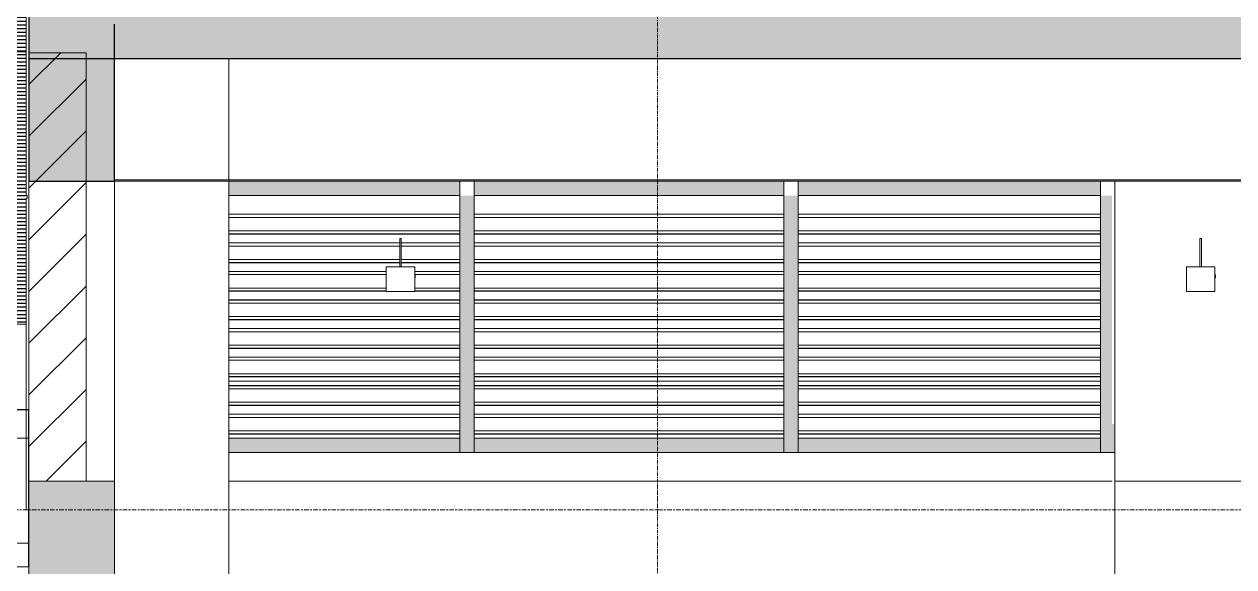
# Model space of a CAD drawing. Header units: millimetres. Extents: x 25061 to 259291, y -8723 to 35400.
# Drawn here: x 105936 to 110169, y 200 to 2100 of the extents above; entities that cross this region are included whole.
import ezdxf

# ---------------------------------------------------------------- set-up
doc = ezdxf.new("R2010")
doc.units = ezdxf.units.MM
doc.linetypes.add('Centre', pattern=[31.75, 6.35, -4.7625, 15.875, -4.7625])
doc.linetypes.add('Grid Line', pattern=[22.225, 12.7, -3.175, 3.175, -3.175])
for name, color, linetype, lineweight in [('0-1', 7, 'Continuous', 5), ('A-CLNG-3', 13, 'Continuous', 18), ('A-CLNG-PATT-3', 13, 'Continuous', 9), ('A-DETL-THIN', 151, 'Continuous', 9), ('A-FLOR-1', 10, 'Continuous', 25), ('A-FLOR-3', 192, 'Continuous', 25), ('A-FLOR-LEVL-2', 51, 'Centre', 9), ('A-FLOR-MCUT', 51, 'Continuous', 9), ('A-FLOR-PATT-1', 7, 'Continuous', 9), ('A-FLOR-PATT-3', 8, 'Continuous', 9), ('A-GLAZ-CWMG', 51, 'Continuous', 9), ('A-WALL', 113, 'Continuous', 9), ('A-WALL-1', 113, 'Continuous', 18), ('A-WALL-IDEN', 211, 'Continuous', 9), ('A-WALL-PATT-1', 7, 'Continuous', 9), ('A-WALL-PATT-4', 111, 'Continuous', 9), ('E-LITE-EQPM', 33, 'Continuous', 9), ('L-SITE-WALL-1', 250, 'Continuous', 18), ('S-BEAM-1', 12, 'Continuous', 5), ('S-BEAM-2', 10, 'Continuous', 25), ('S-COLS-1', 7, 'Continuous', 9), ('S-GRID-1', 1, 'Grid Line', 9)]:
    doc.layers.add(name, color=color, linetype=linetype, lineweight=lineweight)

# ---------------------------------------------------------------- blocks, each defined once
blk = doc.blocks.new('NCV_TKTC_KET CAU_rvt-1-TKCS_MẶT CẮT 1')
at = {"layer": 'A-FLOR-PATT-1'}
h = blk.add_hatch(color=256, dxfattribs=at)
h.paths.add_polyline_path([(127252.5, 1980), (127252.5, 2150), (105952.5, 2150), (105952.5, 1980), (126740, 1980)])
h.paths.add_polyline_path([(33955, 1980), (54952.6, 1980), (54952.6, 2150), (33652.6, 2150), (33652.6, 1980)])
at = {"layer": 'A-WALL-PATT-1'}
blk.add_hatch(color=256, dxfattribs=at).paths.add_polyline_path([(106252.6, -2050), (106252.6, 500), (105952.6, 500), (105952.6, -2050)])
at = {"layer": 'S-BEAM-1'}
for points in [[(106152.6, 2100), (106152.6, 2300), (105952.6, 2300), (105952.6, 2100)], [(106252.6, 1550), (106252.6, 2100), (105952.6, 2100), (105952.6, 1550)]]:
    blk.add_hatch(color=256, dxfattribs=at).paths.add_polyline_path(points)
at = {"layer": 'A-FLOR-1'}
for p, q in [((105952.5, 2150), (105952.5, 1980)), ((105952.5, 1980), (127252.5, 1980))]:
    blk.add_line(p, q, dxfattribs=at)
at = {"layer": 'L-SITE-WALL-1'}
for p, q in [((106252.6, 500), (105952.6, 500)), ((105952.6, 500), (105952.6, 200)), ((106252.6, -2050), (106252.6, 500))]:
    blk.add_line(p, q, dxfattribs=at)
at = {"layer": 'S-BEAM-2'}
for p, q in [((105952.6, 2100), (105952.6, 1550)), ((106252.6, 1550), (106252.6, 2100)), ((105952.6, 1550), (106252.6, 1550))]:
    blk.add_line(p, q, dxfattribs=at)
at = {"layer": 'S-COLS-1'}
blk.add_line((109752.5, 500), (109752.5, 1550), dxfattribs=at)
blk = doc.blocks.new('EAE_STL_PENDANT_TK_15W_120cm - LIC_01-ĐÈN LED BATTEN 1_2_ P_2x20W_ ÁNH SÁNG TRẮNG 6000K_ LẮP ĐẶT NỔI_TREO TY-1354115-TKCS_MẶT CẮT 1')
at = {"layer": 'E-LITE-EQPM'}
for p, q in [((125450.1, 1350), (125450.1, 1250)), ((125450.1, 1350), (125450.1, 1250)), ((125450.2, 1350), (125452.6, 1350)), ((125450.2, 1350), (125450.2, 1350)), ((125452.6, 1350), (125455.1, 1350)), ((125455.1, 1250), (125455.1, 1350)), ((125455.1, 1250), (125455.1, 1350)), ((125455.1, 1350), (125455.1, 1350)), ((125402.6, 1250), (125502.6, 1250)), ((125402.6, 1248), (125402.6, 1250)), ((125402.6, 1164), (125402.6, 1248)), ((125502.6, 1250), (125502.6, 1248)), ((125502.6, 1248), (125502.6, 1164)), ((125502.6, 1222), (125504.6, 1222)), ((125502.6, 1221.9), (125504.6, 1221.9)), ((125502.6, 1221.9), (125504.6, 1221.9)), ((125502.6, 1221.7), (125504.6, 1221.7)), ((125504.6, 1211.8), (125502.6, 1211.8)), ((125502.6, 1211.7), (125504.6, 1211.7)), ((125504.6, 1222), (125504.6, 1221.7)), ((125504.6, 1221.7), (125504.6, 1211.8)), ((125502.6, 1164), (125402.6, 1164))]:
    blk.add_line(p, q, dxfattribs=at)
blk = doc.blocks.new('NBS_CLDPhysicalSecuritySystems_MtlMeshPnlFncngSym_CLDModsecSecurusS3_InfillPanel - NBS_CLDPhysicalSecuritySystems_MtlMeshPnlFncngSym_CLDModsecSecurusS2_InfillPanel-2369432-TKCS_MẶT CẮT 1')
at = {"layer": ''}
h = blk.add_hatch(dxfattribs=at)
h.set_pattern_fill('FP_22', color=256, style=0, pattern_type=2)
h.set_pattern_definition([(180, (102252.564, 850), (2e-15, 13), []), (90, (102252.564, 850), (76, -5e-15), [])])
h.paths.add_polyline_path([(102252.6, 1050), (102466.6, 1050), (102466.6, 2850), (102252.6, 2850), (102252.6, 1235.5)])
h.paths.add_polyline_path([(105942.6, 1050), (105943.3, 1490), (105946.6, 1490), (105946.5, 1500), (105942.6, 1500), (105942.6, 2850), (105506.6, 2850), (105506.6, 1050), (105543.4, 1050)])
h.paths.add_polyline_path([(102506.6, 1050), (103466.6, 1050), (103466.6, 2850), (102506.6, 2850), (102506.6, 1235.5)])
h.paths.add_polyline_path([(105466.6, 1050), (105466.6, 2850), (104506.6, 2850), (104506.6, 1050), (105143.4, 1050)])
h.paths.add_polyline_path([(103506.6, 1050), (104466.6, 1050), (104466.6, 2850), (103506.6, 2850), (103506.6, 1235.5)])
for p, q in [((102466.7, 2850), (102252.6, 2850)), ((102466.6, 2850), (102466.6, 1050)), ((102470.6, 2850), (102466.6, 2850)), ((102502.6, 2850), (102470.6, 2850)), ((102506.6, 2850), (102502.6, 2850)), ((103466.7, 2850), (102506.4, 2850)), ((102506.6, 1050), (102506.6, 2850)), ((103466.6, 2850), (103466.6, 1050)), ((103470.6, 2850), (103466.6, 2850)), ((103502.6, 2850), (103470.6, 2850)), ((103506.6, 2850), (103502.6, 2850)), ((104466.7, 2850), (103506.4, 2850)), ((103506.6, 1050), (103506.6, 2850)), ((104466.6, 2850), (104466.6, 1050)), ((104470.6, 2850), (104466.6, 2850)), ((104502.6, 2850), (104470.6, 2850)), ((104506.6, 2850), (104502.6, 2850)), ((105466.7, 2850), (104506.4, 2850)), ((104506.6, 1050), (104506.6, 2850)), ((105466.6, 2850), (105466.6, 1050)), ((105470.6, 2850), (105466.6, 2850)), ((105502.6, 2850), (105470.6, 2850)), ((105506.6, 2850), (105502.6, 2850)), ((105942.6, 2850), (105506.4, 2850)), ((105506.6, 1050), (105506.6, 2850))]:
    blk.add_line(p, q, dxfattribs=at)
blk = doc.blocks.new('Rectangular Mullion - 50 x 100mm-3802493-TKCS_MẶT CẮT 1')
at = {"layer": 'A-GLAZ-CWMG'}
blk.add_hatch(color=256, dxfattribs=at).paths.add_polyline_path([(107460.9, 1500), (107460.9, 1550), (106652.6, 1550), (106652.6, 1500), (107343.1, 1500)])
for p, q in [((107460.9, 1550), (107460.9, 1500)), ((107460.9, 1500), (106652.6, 1500))]:
    blk.add_line(p, q, dxfattribs=at)
blk = doc.blocks.new('Rectangular Mullion - 50 x 100mm-V76-TKCS_MẶT CẮT 1')
at = {"layer": 'A-GLAZ-CWMG'}
blk.add_hatch(color=256, dxfattribs=at).paths.add_polyline_path([(108644.3, 1500), (109702.6, 1500), (109702.6, 1550), (108644.3, 1550)])
for p, q in [((108644.3, 1500), (108644.3, 1550)), ((109702.6, 1550), (109702.6, 1500)), ((109702.6, 1500), (108644.3, 1500))]:
    blk.add_line(p, q, dxfattribs=at)
blk = doc.blocks.new('Rectangular Mullion - 50 x 100mm-3802494-TKCS_MẶT CẮT 1')
at = {"layer": 'A-GLAZ-CWMG'}
blk.add_hatch(color=256, dxfattribs=at).paths.add_polyline_path([(108594.3, 1500), (108594.3, 1550), (107510.9, 1550), (107510.9, 1500), (107543.1, 1500)])
for p, q in [((107510.9, 1500), (107510.9, 1550)), ((108594.3, 1550), (108594.3, 1500)), ((108594.3, 1500), (107510.9, 1500))]:
    blk.add_line(p, q, dxfattribs=at)
blk = doc.blocks.new('Rectangular Mullion - 50 x 100mm-3802495-TKCS_MẶT CẮT 1')
at = {"layer": 'A-GLAZ-CWMG'}
blk.add_hatch(color=256, dxfattribs=at).paths.add_polyline_path([(107543.1, 600), (108594.3, 600), (108594.3, 650), (107510.9, 650), (107510.9, 600)])
for p, q in [((107510.9, 600), (107510.9, 650)), ((107510.9, 650), (108594.3, 650)), ((108594.3, 650), (108594.3, 600)), ((107510.9, 600), (108594.3, 600))]:
    blk.add_line(p, q, dxfattribs=at)
blk = doc.blocks.new('Rectangular Mullion - 50 x 100mm-3802496-TKCS_MẶT CẮT 1')
at = {"layer": 'A-GLAZ-CWMG'}
blk.add_hatch(color=256, dxfattribs=at).paths.add_polyline_path([(107460.9, 600), (107460.9, 650), (106652.6, 650), (106652.6, 600), (106743.2, 600)])
for p, q in [((106652.6, 650), (107460.9, 650)), ((107460.9, 650), (107460.9, 600)), ((106652.6, 600), (107460.9, 600))]:
    blk.add_line(p, q, dxfattribs=at)
blk = doc.blocks.new('Rectangular Mullion - MULLION LA SACH-3802497-TKCS_MẶT CẮT 1')
at = {"layer": 'A-GLAZ-CWMG'}
for p, q in [((108594.3, 734.3), (107510.9, 734.3)), ((108594.3, 734.2), (107510.9, 734.2)), ((108594.3, 723.1), (107510.9, 723.1)), ((107510.9, 676.1), (108594.3, 676.1)), ((108594.3, 665.9), (107510.9, 665.9)), ((108594.3, 665.8), (107510.9, 665.8)), ((108594.3, 664.8), (107510.9, 664.8))]:
    blk.add_line(p, q, dxfattribs=at)
blk = doc.blocks.new('Rectangular Mullion - MULLION LA SACH-3802498-TKCS_MẶT CẮT 1')
at = {"layer": 'A-GLAZ-CWMG'}
for p, q in [((107460.9, 734.3), (106652.6, 734.3)), ((107460.9, 734.2), (106652.6, 734.2)), ((107460.9, 723.1), (106652.6, 723.1)), ((106652.6, 676.1), (107460.9, 676.1)), ((107460.9, 665.9), (106652.6, 665.9)), ((107460.9, 665.8), (106652.6, 665.8)), ((107460.9, 664.8), (106652.6, 664.8))]:
    blk.add_line(p, q, dxfattribs=at)
blk = doc.blocks.new('Rectangular Mullion - MULLION LA SACH-V80-TKCS_MẶT CẮT 1')
at = {"layer": 'A-GLAZ-CWMG'}
for p, q in [((107202.6, 1234.3), (106652.6, 1234.3)), ((107202.6, 1234.2), (106652.6, 1234.2)), ((107460.9, 1234.3), (107302.6, 1234.3)), ((107460.9, 1234.2), (107302.6, 1234.2)), ((107202.6, 1223.1), (106652.6, 1223.1)), ((107460.9, 1223.1), (107302.6, 1223.1)), ((106652.6, 1176.1), (107202.6, 1176.1)), ((107202.6, 1165.9), (106652.6, 1165.9)), ((107202.6, 1165.8), (106652.6, 1165.8)), ((107202.6, 1164.8), (106652.6, 1164.8)), ((107302.6, 1176.1), (107460.9, 1176.1)), ((107460.9, 1165.9), (107302.6, 1165.9)), ((107460.9, 1165.8), (107302.6, 1165.8)), ((107460.9, 1164.8), (107302.6, 1164.8))]:
    blk.add_line(p, q, dxfattribs=at)
blk = doc.blocks.new('Rectangular Mullion - MULLION LA SACH-V82-TKCS_MẶT CẮT 1')
at = {"layer": 'A-GLAZ-CWMG'}
for p, q in [((107250.9, 1334.3), (106652.6, 1334.3)), ((107250.9, 1334.2), (106652.6, 1334.2)), ((107250.9, 1323.1), (106652.6, 1323.1)), ((107460.9, 1334.3), (107254.4, 1334.3)), ((107460.9, 1334.2), (107254.4, 1334.2)), ((107460.9, 1323.1), (107254.4, 1323.1)), ((106652.6, 1276.1), (107250.9, 1276.1)), ((107254.4, 1276.1), (107460.9, 1276.1)), ((107250.9, 1265.9), (106652.6, 1265.9)), ((107250.9, 1265.8), (106652.6, 1265.8)), ((107250.9, 1264.8), (106652.6, 1264.8)), ((107460.9, 1265.9), (107254.4, 1265.9)), ((107460.9, 1265.8), (107254.4, 1265.8)), ((107460.9, 1264.8), (107254.4, 1264.8))]:
    blk.add_line(p, q, dxfattribs=at)
blk = doc.blocks.new('Rectangular Mullion - 50 x 100mm-3089657-TKCS_MẶT CẮT 1')
at = {"layer": 'A-GLAZ-CWMG'}
blk.add_hatch(color=256, dxfattribs=at).paths.add_polyline_path([(121227.5, 600), (121227.5, 700), (121177.5, 700), (121177.5, 600)])
for p, q in [((121177.5, 700), (121177.5, 600)), ((121227.5, 700), (121227.5, 600)), ((121227.5, 600), (121177.5, 600))]:
    blk.add_line(p, q, dxfattribs=at)
blk = doc.blocks.new('Rectangular Mullion - 50 x 100mm-3089658-TKCS_MẶT CẮT 1')
at = {"layer": 'A-GLAZ-CWMG'}
blk.add_hatch(color=256, dxfattribs=at).paths.add_polyline_path([(121227.5, 700), (121227.5, 800), (121177.5, 800), (121177.5, 700)])
for p, q in [((121177.5, 800), (121177.5, 700)), ((121227.5, 800), (121227.5, 700))]:
    blk.add_line(p, q, dxfattribs=at)
blk = doc.blocks.new('Rectangular Mullion - 50 x 100mm-V83-TKCS_MẶT CẮT 1')
at = {"layer": 'A-GLAZ-CWMG'}
blk.add_hatch(color=256, dxfattribs=at).paths.add_polyline_path([(109142.8, 600), (109702.6, 600), (109702.6, 650), (108644.3, 650), (108644.3, 600)])
for p, q in [((108644.3, 600), (108644.3, 650)), ((108644.3, 650), (109702.6, 650)), ((109702.6, 650), (109702.6, 600)), ((108644.3, 600), (109702.6, 600))]:
    blk.add_line(p, q, dxfattribs=at)
blk = doc.blocks.new('Rectangular Mullion - MULLION LA SACH-V84-TKCS_MẶT CẮT 1')
at = {"layer": 'A-GLAZ-CWMG'}
for p, q in [((109702.6, 734.3), (108644.3, 734.3)), ((109702.6, 734.2), (108644.3, 734.2)), ((109702.6, 723.1), (108644.3, 723.1)), ((108644.3, 676.1), (109702.6, 676.1)), ((109702.6, 665.9), (108644.3, 665.9)), ((109702.6, 665.8), (108644.3, 665.8)), ((109702.6, 664.8), (108644.3, 664.8))]:
    blk.add_line(p, q, dxfattribs=at)
blk = doc.blocks.new('Rectangular Mullion - 50 x 100mm-V85-TKCS_MẶT CẮT 1')
at = {"layer": 'A-GLAZ-CWMG'}
blk.add_hatch(color=256, dxfattribs=at).paths.add_polyline_path([(109702.6, 600), (109752.5, 600), (109752.5, 700), (109702.6, 700), (109702.6, 627.2)])
for p, q in [((109702.6, 600), (109702.6, 700)), ((109752.5, 600), (109702.6, 600))]:
    blk.add_line(p, q, dxfattribs=at)
blk = doc.blocks.new('Rectangular Mullion - 50 x 100mm-3089670-TKCS_MẶT CẮT 1')
at = {"layer": 'A-GLAZ-CWMG'}
blk.add_hatch(color=256, dxfattribs=at).paths.add_polyline_path([(122202.5, 700), (122242.6, 700), (122242.6, 800), (122202.5, 800)])
blk.add_line((122202.5, 700), (122202.5, 800), dxfattribs=at)

msp = doc.modelspace()

# ---------------------------------------------------------------- hatches: boundary and pattern name
at = {"layer": 'A-CLNG-PATT-3'}
h = msp.add_hatch(dxfattribs=at)
h.set_pattern_fill('FP_7', color=256, style=0, pattern_type=2)
h.set_pattern_definition([(0, (81080.3, 14125), (1300.48, 325.12), [53.645, -921.715, 53.645, -6123.635]), (0, (81080.3, 14125), (1300.48, 325.12), [-1029.005, -921.715, 53.645, -1897.075, -3251.2]), (0, (81080.3, 14125), (1300.48, 325.12), [-3901.44, 53.645, -921.715, 53.645, -2222.195]), (0, (81080.3, 14125), (1300.48, 325.12), [-4930.445, -596.595, 53.645, -1571.955]), (120, (81567.98, 14287.56), (-931.8022, 963.6887), [53.645, -921.715, -6177.28]), (120, (81567.98, 14287.56), (-931.8022, 963.6887), [-975.36, 53.645, -921.715, -5201.92]), (120, (81567.98, 14287.56), (-931.8022, 963.6887), [-1950.72, 53.645, -1897.075, -3251.2]), (120, (81567.98, 14287.56), (-931.8022, 963.6887), [-3901.44, 53.645, -921.715, -2275.84]), (120, (81567.98, 14287.56), (-931.8022, 963.6887), [-4876.8, 53.645, -596.595, -1625.6]), (120, (81567.98, 14287.56), (-931.8022, 963.6887), [-5527.04, 53.645, -1571.955]), (240, (81730.54, 14937.8), (-368.6778, -1288.8087), [53.645, -921.715, -6177.28]), (240, (81730.54, 14937.8), (-368.6778, -1288.8087), [-975.36, 53.645, -921.715, -5201.92]), (240, (81730.54, 14937.8), (-368.6778, -1288.8087), [-1950.72, 53.645, -1897.075, -3251.2]), (240, (81730.54, 14937.8), (-368.6778, -1288.8087), [-3901.44, 53.645, -921.715, -2275.84]), (240, (81730.54, 14937.8), (-368.6778, -1288.8087), [-4876.8, 53.645, -596.595, -1625.6]), (240, (81730.54, 14937.8), (-368.6778, -1288.8087), [-5527.04, 53.645, -1571.955])])
h.paths.add_polyline_path([(106252.6, 1550), (126952.6, 1550), (126952.6, 1555), (106252.6, 1555)])
h.paths.add_polyline_path([(33955, 1550), (54652.6, 1550), (54652.6, 1555), (33952.6, 1555), (33952.6, 1550)])
at = {"layer": 'A-FLOR-PATT-3'}
h = msp.add_hatch(dxfattribs=at)
h.set_pattern_fill('FP_11', color=256, style=0, pattern_type=2)
h.set_pattern_definition([(0, (81080.3, 14125), (508, 508), [508, -508]), (0, (81080.3, 14315.5), (508, 508), [508, -508]), (0, (81080.3, 14506), (508, 508), [508, -508]), (90, (81143.8, 14569.5), (-508, 508), [508, -508]), (90, (81334.3, 14569.5), (-508, 508), [508, -508]), (90, (81524.8, 14569.5), (-508, 508), [508, -508])])
h.paths.add_polyline_path([(101944, 200), (105952.6, 200), (105952.6, 650), (97852.6, 650), (97852.6, 200), (101144.1, 200)])
at = {"layer": 'A-WALL-PATT-4'}
h = msp.add_hatch(dxfattribs=at)
h.set_pattern_fill('FP_8', color=256, style=0, pattern_type=2)
h.set_pattern_definition([(45, (81080.3, 14125), (-90.50967, 90.50967), [])])
h.paths.add_polyline_path([(105952.6, 500), (106152.6, 500), (106152.6, 2000), (105952.6, 2000), (105952.6, 627.2)])

# ---------------------------------------------------------------- linework, layer by layer
at = {"layer": 'A-CLNG-3'}
for p, q in [((126952.6, 1555), (106252.6, 1555)), ((106252.6, 1555), (106252.6, 1550)), ((106252.6, 1550), (126952.6, 1550))]:
    msp.add_line(p, q, dxfattribs=at)
at = {"layer": 'A-DETL-THIN'}
for p, q in [((105952.6, 200), (54952.6, 200)), ((105952.6, -2050), (105952.6, 200))]:
    msp.add_line(p, q, dxfattribs=at)
at = {"layer": 'A-FLOR-3'}
for p, q in [((105952.6, 750), (97852.6, 750)), ((105952.6, 200), (105952.6, 750))]:
    msp.add_line(p, q, dxfattribs=at)
at = {"layer": 'A-FLOR-LEVL-2'}
msp.add_line((134152.6, 400), (25061.1, 400), dxfattribs=at)
at = {"layer": 'A-FLOR-MCUT'}
msp.add_line((105952.6, 650), (97852.6, 650), dxfattribs=at)
at = {"layer": 'A-WALL'}
for p, q in [((105952.6, 500), (105952.6, 2000)), ((106652.6, 1555), (106652.6, 1980)), ((106252.6, 1550), (106252.6, 500)), ((106652.6, -2000), (106652.6, 1550.1)), ((105942.6, 1050), (98228.7, 1050)), ((107460.9, 850), (106652.6, 850)), ((108594.3, 850), (107510.9, 850)), ((109702.6, 850), (108644.3, 850)), ((109752.5, 600), (106652.6, 600)), ((109742.5, 500), (106652.6, 500)), ((110452.5, 500), (109752.5, 500)), ((109752.5, 500), (109752.5, -2000))]:
    msp.add_line(p, q, dxfattribs=at)
at = {"layer": 'A-WALL-1'}
for p, q in [((105942.6, 2200), (105942.6, 1500)), ((105952.6, 2000), (105952.6, 2200)), ((106152.6, 2000), (105952.6, 2000)), ((106152.6, 500), (106152.6, 2000)), ((105942.6, 1500), (105946.6, 1500)), ((105946.6, 1490), (105942.6, 1490)), ((105942.6, 1490), (105942.6, 400)), ((105946.6, 1500), (105946.6, 1490)), ((105952.6, 400), (105952.6, 500)), ((105952.6, 500), (106152.6, 500)), ((105942.6, 400), (105952.6, 400))]:
    msp.add_line(p, q, dxfattribs=at)
at = {"layer": 'A-WALL-IDEN'}
msp.add_line((105942.8, 2002.7), (105326, 2002.7), dxfattribs=at)
at = {"layer": 'S-GRID-1'}
for p, q in [((105952.6, -3283.1), (105952.6, 30285.9)), ((108152.6, -3283.1), (108152.6, 30285.9))]:
    msp.add_line(p, q, dxfattribs=at)

# ---------------------------------------------------------------- block references
at = {"layer": ''}
msp.add_blockref('NBS_CLDPhysicalSecuritySystems_MtlMeshPnlFncngSym_CLDModsecSecurusS3_InfillPanel - NBS_CLDPhysicalSecuritySystems_MtlMeshPnlFncngSym_CLDModsecSecurusS2_InfillPanel-2369432-TKCS_MẶT CẮT 1', (0, 0), dxfattribs=at)
at = {"layer": '0-1'}
msp.add_blockref('NCV_TKTC_KET CAU_rvt-1-TKCS_MẶT CẮT 1', (0, 0), dxfattribs=at)
at = {"layer": 'A-GLAZ-CWMG'}
for name, p in [('Rectangular Mullion - 50 x 100mm-3802493-TKCS_MẶT CẮT 1', (0, 0)), ('Rectangular Mullion - 50 x 100mm-3802494-TKCS_MẶT CẮT 1', (0, 0)), ('Rectangular Mullion - 50 x 100mm-V76-TKCS_MẶT CẮT 1', (0, 0)), ('Rectangular Mullion - 50 x 100mm-3089658-TKCS_MẶT CẮT 1', (-13716.6, 700)), ('Rectangular Mullion - 50 x 100mm-3089658-TKCS_MẶT CẮT 1', (-12583.3, 700)), ('Rectangular Mullion - 50 x 100mm-3089670-TKCS_MẶT CẮT 1', (-12499.9, 700)), ('Rectangular Mullion - MULLION LA SACH-3802498-TKCS_MẶT CẮT 1', (0, 700)), ('Rectangular Mullion - 50 x 100mm-3089658-TKCS_MẶT CẮT 1', (-13716.6, 600)), ('Rectangular Mullion - MULLION LA SACH-3802497-TKCS_MẶT CẮT 1', (0, 700)), ('Rectangular Mullion - 50 x 100mm-3089658-TKCS_MẶT CẮT 1', (-12583.3, 600)), ('Rectangular Mullion - MULLION LA SACH-V84-TKCS_MẶT CẮT 1', (0, 700)), ('Rectangular Mullion - 50 x 100mm-3089670-TKCS_MẶT CẮT 1', (-12499.9, 600)), ('Rectangular Mullion - MULLION LA SACH-V82-TKCS_MẶT CẮT 1', (0, 0)), ('Rectangular Mullion - MULLION LA SACH-3802497-TKCS_MẶT CẮT 1', (0, 600)), ('Rectangular Mullion - MULLION LA SACH-V84-TKCS_MẶT CẮT 1', (0, 600)), ('Rectangular Mullion - 50 x 100mm-3089658-TKCS_MẶT CẮT 1', (-13716.6, 500)), ('Rectangular Mullion - 50 x 100mm-3089658-TKCS_MẶT CẮT 1', (-12583.3, 500)), ('Rectangular Mullion - 50 x 100mm-3089670-TKCS_MẶT CẮT 1', (-12499.9, 500)), ('Rectangular Mullion - MULLION LA SACH-V80-TKCS_MẶT CẮT 1', (0, 0)), ('Rectangular Mullion - MULLION LA SACH-3802497-TKCS_MẶT CẮT 1', (0, 500)), ('Rectangular Mullion - MULLION LA SACH-V84-TKCS_MẶT CẮT 1', (0, 500)), ('Rectangular Mullion - 50 x 100mm-3089658-TKCS_MẶT CẮT 1', (-13716.6, 400)), ('Rectangular Mullion - 50 x 100mm-3089658-TKCS_MẶT CẮT 1', (-12583.3, 400)), ('Rectangular Mullion - 50 x 100mm-3089670-TKCS_MẶT CẮT 1', (-12499.9, 400)), ('Rectangular Mullion - MULLION LA SACH-3802498-TKCS_MẶT CẮT 1', (0, 400)), ('Rectangular Mullion - MULLION LA SACH-3802497-TKCS_MẶT CẮT 1', (0, 400)), ('Rectangular Mullion - MULLION LA SACH-V84-TKCS_MẶT CẮT 1', (0, 400)), ('Rectangular Mullion - 50 x 100mm-3089658-TKCS_MẶT CẮT 1', (-13716.6, 300)), ('Rectangular Mullion - 50 x 100mm-3089658-TKCS_MẶT CẮT 1', (-12583.3, 300)), ('Rectangular Mullion - 50 x 100mm-3089670-TKCS_MẶT CẮT 1', (-12499.9, 300)), ('Rectangular Mullion - MULLION LA SACH-3802498-TKCS_MẶT CẮT 1', (0, 300)), ('Rectangular Mullion - MULLION LA SACH-3802497-TKCS_MẶT CẮT 1', (0, 300)), ('Rectangular Mullion - MULLION LA SACH-V84-TKCS_MẶT CẮT 1', (0, 300)), ('Rectangular Mullion - 50 x 100mm-3089658-TKCS_MẶT CẮT 1', (-13716.6, 200)), ('Rectangular Mullion - 50 x 100mm-3089658-TKCS_MẶT CẮT 1', (-12583.3, 200)), ('Rectangular Mullion - 50 x 100mm-3089670-TKCS_MẶT CẮT 1', (-12499.9, 200)), ('Rectangular Mullion - MULLION LA SACH-3802498-TKCS_MẶT CẮT 1', (0, 200)), ('Rectangular Mullion - MULLION LA SACH-3802497-TKCS_MẶT CẮT 1', (0, 200)), ('Rectangular Mullion - MULLION LA SACH-V84-TKCS_MẶT CẮT 1', (0, 200)), ('Rectangular Mullion - 50 x 100mm-3089658-TKCS_MẶT CẮT 1', (-13716.6, 100)), ('Rectangular Mullion - 50 x 100mm-3089658-TKCS_MẶT CẮT 1', (-12583.3, 100)), ('Rectangular Mullion - 50 x 100mm-3089670-TKCS_MẶT CẮT 1', (-12499.9, 100)), ('Rectangular Mullion - MULLION LA SACH-3802498-TKCS_MẶT CẮT 1', (0, 100)), ('Rectangular Mullion - MULLION LA SACH-3802497-TKCS_MẶT CẮT 1', (0, 100)), ('Rectangular Mullion - MULLION LA SACH-V84-TKCS_MẶT CẮT 1', (0, 100)), ('Rectangular Mullion - 50 x 100mm-3089658-TKCS_MẶT CẮT 1', (-13716.6, 0)), ('Rectangular Mullion - 50 x 100mm-3089658-TKCS_MẶT CẮT 1', (-12583.3, 0)), ('Rectangular Mullion - 50 x 100mm-3089670-TKCS_MẶT CẮT 1', (-12499.9, 0)), ('Rectangular Mullion - MULLION LA SACH-3802498-TKCS_MẶT CẮT 1', (0, 0)), ('Rectangular Mullion - MULLION LA SACH-3802497-TKCS_MẶT CẮT 1', (0, 0)), ('Rectangular Mullion - MULLION LA SACH-V84-TKCS_MẶT CẮT 1', (0, 0)), ('Rectangular Mullion - 50 x 100mm-3089657-TKCS_MẶT CẮT 1', (-13716.6, 0)), ('Rectangular Mullion - 50 x 100mm-3089657-TKCS_MẶT CẮT 1', (-12583.3, 0)), ('Rectangular Mullion - 50 x 100mm-V85-TKCS_MẶT CẮT 1', (0, 0)), ('Rectangular Mullion - 50 x 100mm-3802496-TKCS_MẶT CẮT 1', (0, 0)), ('Rectangular Mullion - 50 x 100mm-3802495-TKCS_MẶT CẮT 1', (0, 0)), ('Rectangular Mullion - 50 x 100mm-V83-TKCS_MẶT CẮT 1', (0, 0))]:
    msp.add_blockref(name, p, dxfattribs=at)
at = {"layer": 'E-LITE-EQPM'}
for p in [(-18200, 0), (-15400, 0)]:
    msp.add_blockref('EAE_STL_PENDANT_TK_15W_120cm - LIC_01-ĐÈN LED BATTEN 1_2_ P_2x20W_ ÁNH SÁNG TRẮNG 6000K_ LẮP ĐẶT NỔI_TREO TY-1354115-TKCS_MẶT CẮT 1', p, dxfattribs=at)

doc.saveas('drawing.dxf')
